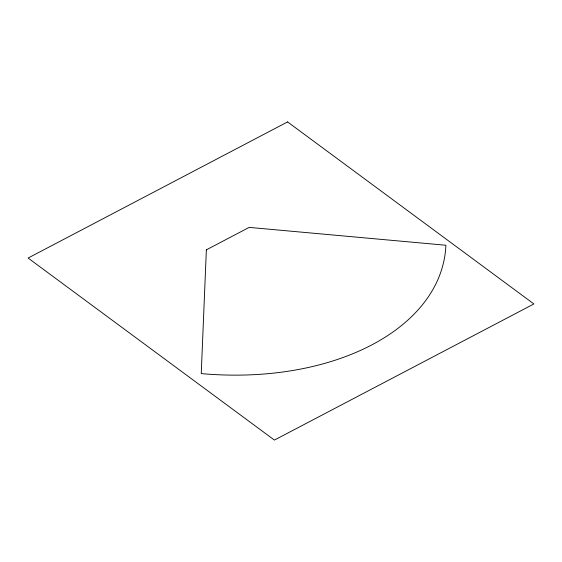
<?xml version="1.0" encoding="UTF-8"?>
<svg xmlns="http://www.w3.org/2000/svg" width="562" height="562" viewBox="0 0 562 562"><rect width="100%" height="100%" fill="white"/><g stroke="black" fill="none" stroke-linecap="round" stroke-linejoin="round"><path stroke-width="0.84" d="M206.359 249.851L201.245 373.589A239.602 149.808 7 0 0 445.884 245.25L249.17 227.392L206.359 249.851M287.575 121.919L28.1 258.049L274.425 440.081L533.9 303.951L287.575 121.919"/></g></svg>
